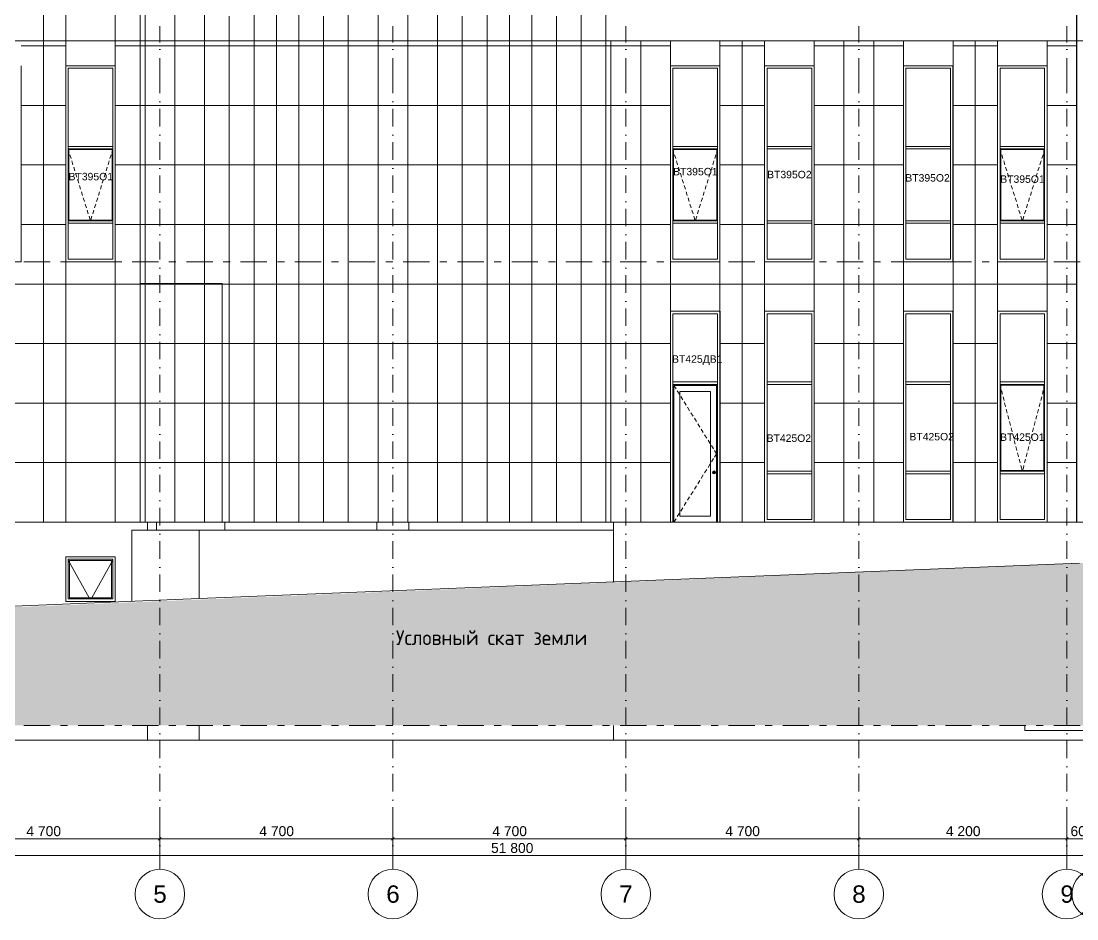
# Model space of a CAD drawing. Header units: millimetres. Extents: x 1499747 to 4341325, y -28481 to 441852.
# Drawn here: x 4196539 to 4217839, y 272654 to 290754 of the extents above; entities that cross this region are included whole.
import ezdxf
from ezdxf.xclip import XClip

# ---------------------------------------------------------------- set-up
doc = ezdxf.new("R2010")
doc.units = ezdxf.units.MM
doc.header["$MEASUREMENT"] = 0
doc.header["$XCLIPFRAME"] = 0
doc.linetypes.add('Штрих-Штриховая', pattern=[1093.611073, 529.166651, -211.666656, 141.111112, -211.666656])
doc.linetypes.add('Штрихпунктирная', pattern=[670.277762, 352.777767, -176.388884, 0, -141.111112])
for name, color, linetype, lineweight in [('2  Фасад_26_0_Ном._пера__20_Ном._пера__1', 1, 'Continuous', 18), ('2  Фасад_26_Аннотация - Текст_Ном._пера__1_Ном._пера__7', 7, 'Continuous', 18), ('2  Фасад_26_Витражные окна_Ном._пера__1_Ном._пера__7', 7, 'Continuous', 18), ('2  Фасад_26_Витражные окна_Ном._пера__20_Ном._пера__1', 1, 'Continuous', 18), ('2  Фасад_26_Витражные окна_Ном._пера__92_Ном._пера__233', 233, 'Continuous', 18), ('2  Фасад_26_Конструктив - Колонны_Ном._пера__8_Ном._пера__12', 12, 'Continuous', 18), ('2  Фасад_26_Конструктив - Лестницы_Ном._пера__91_Ном._пера__171', 171, 'Continuous', 18), ('2  Фасад_26_Конструктив - Перекрытия_Ном._пера__1_Ном._пера__7', 7, 'Continuous', 18), ('2  Фасад_26_Конструктив - Перекрытия_Ном._пера__89_Ном._пера__111', 111, 'Continuous', 18), ('2  Фасад_26_Конструктив - Стены Несущие_Ном._пера__87_Ном._пера__251', 250, 'Continuous', 18), ('2  Фасад_26_Местность - Рельеф_Ном._пера__7', 7, 'Continuous', 18), ('2  Фасад_26_Местность - Рельеф_Ном._пера__93_Ном._пера__53', 53, 'Continuous', 18), ('2  Фасад_26_Окна Archicad_Ном._пера__1_Ном._пера__7', 7, 'Continuous', 18), ('2  Фасад_26_Окна Archicad_Ном._пера__3_Ном._пера__30', 30, 'Continuous', 18), ('2  Фасад_26_Окна Archicad_Ном._пера__87_Ном._пера__251', 250, 'Continuous', 18), ('2  Фасад_26_Отделка керамика_Ном._пера__1_Ном._пера__7', 7, 'Continuous', 18), ('2  Фасад_26_Размер - Общий_Ном._пера__1_Ном._пера__7', 7, 'Continuous', 18), ('2  Фасад_26_Сетка кладки_Ном._пера__102_Ном._пера__9', 9, 'Continuous', 18), ('2  Фасад_26_Сетка кладки_Ном._пера__1_Ном._пера__7', 7, 'Continuous', 18), ('2  Фасад_26_Элемент Модели - Оси_Ном._пера__2_Ном._пера__8', 8, 'Continuous', 18)]:
    doc.layers.add(name, color=color, linetype=linetype, lineweight=lineweight)
doc.layers.add('Чертеж и Рисунок', color=7, linetype='Continuous')
doc.styles.add('СГЕНЕРИР_СТИЛЬ_2', font='arial.ttf')
doc.styles.add('СГЕНЕРИР_СТИЛЬ_6', font='')
doc.styles.get('СГЕНЕРИР_СТИЛЬ_6').set_extended_font_data('GOST Common')

# ---------------------------------------------------------------- blocks, each defined once
blk = doc.blocks.new('Чертеж_6_26', base_point=(1593971, 9692))
at = {"layer": '2  Фасад_26_Местность - Рельеф_Ном._пера__7', "linetype": 'Continuous', "true_color": 0xc7c8ca}
blk.add_hatch(color=9, dxfattribs=at).paths.add_polyline_path([(1592324, 7253), (1588154, 7082), (1588154, 5592), (1649362, 5592), (1649362, 9608)])
at = {"layer": '2  Фасад_26_0_Ном._пера__20_Ном._пера__1', "color": 9, "linetype": 'Штрих-Штриховая', "true_color": 0xc7c8ca}
for p, q in [((1588154, 14942), (1649362, 14942)), ((1588154, 9692), (1649362, 9692)), ((1588154, 5592), (1649362, 5592))]:
    blk.add_line(p, q, dxfattribs=at)
at = {"layer": '2  Фасад_26_Витражные окна_Ном._пера__1_Ном._пера__7', "color": 9, "linetype": 'Continuous', "true_color": 0xc7c8ca}
for p, q in [((1611822, 18842), (1610922, 18842)), ((1610922, 17242), (1610922, 18842)), ((1611822, 17267), (1611822, 18842)), ((1611872, 17242), (1611872, 18892)), ((1623121, 18842), (1623571, 18842)), ((1623121, 18242), (1623121, 18842)), ((1623571, 18842), (1624021, 18842)), ((1624021, 18242), (1624021, 18842)), ((1624071, 18242), (1624071, 18892)), ((1625021, 18842), (1625471, 18842)), ((1625021, 18242), (1625021, 18842)), ((1625471, 18842), (1625921, 18842)), ((1625921, 18242), (1625921, 18842)), ((1625971, 18242), (1625971, 18892)), ((1627821, 18842), (1628271, 18842)), ((1627821, 18242), (1627821, 18842)), ((1628271, 18842), (1628721, 18842)), ((1628721, 18242), (1628721, 18842)), ((1628771, 18242), (1628771, 18892)), ((1629721, 18842), (1630171, 18842)), ((1629721, 18242), (1629721, 18842)), ((1630171, 18842), (1630621, 18842)), ((1630621, 18242), (1630621, 18842)), ((1630671, 18242), (1630671, 18892)), ((1623121, 17342), (1623121, 18242)), ((1624021, 17342), (1624021, 18242)), ((1624071, 17342), (1624071, 18242)), ((1625021, 17342), (1625021, 18242)), ((1625921, 17342), (1625921, 18242)), ((1625971, 17342), (1625971, 18242)), ((1627821, 17342), (1627821, 18242)), ((1628721, 17342), (1628721, 18242)), ((1628771, 17342), (1628771, 18242)), ((1629721, 17342), (1629721, 18242)), ((1630621, 17342), (1630621, 18242)), ((1630671, 17342), (1630671, 18242)), ((1611822, 17267), (1610922, 17267)), ((1611822, 17242), (1611822, 17267)), ((1623121, 17242), (1623121, 17342)), ((1623571, 17267), (1623121, 17267)), ((1624021, 17267), (1623571, 17267)), ((1624021, 17267), (1624021, 17342)), ((1624021, 17242), (1624021, 17267)), ((1624071, 17242), (1624071, 17342)), ((1625021, 17242), (1625021, 17342)), ((1625471, 17267), (1625021, 17267)), ((1625921, 17267), (1625471, 17267)), ((1625921, 17267), (1625921, 17342)), ((1625921, 17242), (1625921, 17267)), ((1625971, 17242), (1625971, 17342)), ((1627821, 17242), (1627821, 17342)), ((1628271, 17267), (1627821, 17267)), ((1628721, 17267), (1628271, 17267)), ((1628721, 17267), (1628721, 17342)), ((1628721, 17242), (1628721, 17267)), ((1628771, 17242), (1628771, 17342)), ((1629721, 17242), (1629721, 17342)), ((1630171, 17267), (1629721, 17267)), ((1630621, 17267), (1630171, 17267)), ((1630621, 17267), (1630621, 17342)), ((1630621, 17242), (1630621, 17267)), ((1630671, 17242), (1630671, 17342)), ((1610922, 15742), (1610922, 17242)), ((1611822, 17217), (1610922, 17217)), ((1611807, 17202), (1610937, 17202)), ((1610937, 17202), (1610937, 15782)), ((1611807, 15782), (1611807, 17202)), ((1611822, 17217), (1611822, 17242)), ((1611822, 15767), (1611822, 17217)), ((1611872, 15742), (1611872, 17242)), ((1623121, 15942), (1623121, 17242)), ((1623571, 17217), (1623121, 17217)), ((1624006, 17202), (1623136, 17202)), ((1623136, 17202), (1623136, 15782)), ((1624021, 17217), (1623571, 17217)), ((1624006, 15782), (1624006, 17202)), ((1624021, 17217), (1624021, 17242)), ((1624021, 15942), (1624021, 17217)), ((1624071, 15942), (1624071, 17242)), ((1625021, 15942), (1625021, 17242)), ((1625471, 17217), (1625021, 17217)), ((1625921, 17217), (1625471, 17217)), ((1625921, 17217), (1625921, 17242)), ((1625921, 15942), (1625921, 17217)), ((1625971, 15942), (1625971, 17242)), ((1627821, 15942), (1627821, 17242)), ((1628271, 17217), (1627821, 17217)), ((1628721, 17217), (1628271, 17217)), ((1628721, 17217), (1628721, 17242)), ((1628721, 15942), (1628721, 17217)), ((1628771, 15942), (1628771, 17242)), ((1629721, 15942), (1629721, 17242)), ((1630171, 17217), (1629721, 17217)), ((1630606, 17202), (1629736, 17202)), ((1629736, 17202), (1629736, 15782)), ((1630621, 17217), (1630171, 17217)), ((1630606, 15782), (1630606, 17202)), ((1630621, 17217), (1630621, 17242)), ((1630621, 15942), (1630621, 17217)), ((1630671, 15942), (1630671, 17242)), ((1611822, 15767), (1610922, 15767)), ((1610937, 15782), (1611807, 15782)), ((1611822, 15742), (1611822, 15767)), ((1623121, 15742), (1623121, 15942)), ((1623571, 15767), (1623121, 15767)), ((1623136, 15782), (1624006, 15782)), ((1624021, 15767), (1623571, 15767)), ((1624021, 15767), (1624021, 15942)), ((1624021, 15742), (1624021, 15767)), ((1624071, 15742), (1624071, 15942)), ((1625021, 15742), (1625021, 15942)), ((1625471, 15767), (1625021, 15767)), ((1625921, 15767), (1625471, 15767)), ((1625921, 15767), (1625921, 15942)), ((1625921, 15742), (1625921, 15767)), ((1625971, 15742), (1625971, 15942)), ((1627821, 15742), (1627821, 15942)), ((1628271, 15767), (1627821, 15767)), ((1628721, 15767), (1628271, 15767)), ((1628721, 15767), (1628721, 15942)), ((1628721, 15742), (1628721, 15767)), ((1628771, 15742), (1628771, 15942)), ((1629721, 15742), (1629721, 15942)), ((1630171, 15767), (1629721, 15767)), ((1629736, 15782), (1630606, 15782)), ((1630621, 15767), (1630171, 15767)), ((1630621, 15767), (1630621, 15942)), ((1630621, 15742), (1630621, 15767)), ((1630671, 15742), (1630671, 15942)), ((1610922, 14992), (1610922, 15742)), ((1611822, 15717), (1610922, 15717)), ((1611822, 15717), (1611822, 15742)), ((1611822, 14992), (1611822, 15717)), ((1611872, 14942), (1611872, 15742)), ((1623121, 14992), (1623121, 15742)), ((1623571, 15717), (1623121, 15717)), ((1624021, 15717), (1623571, 15717)), ((1624021, 15717), (1624021, 15742)), ((1624021, 14992), (1624021, 15717)), ((1624071, 14942), (1624071, 15742)), ((1625021, 14992), (1625021, 15742)), ((1625471, 15717), (1625021, 15717)), ((1625921, 15717), (1625471, 15717)), ((1625921, 15717), (1625921, 15742)), ((1625921, 14992), (1625921, 15717)), ((1625971, 14942), (1625971, 15742)), ((1627821, 14992), (1627821, 15742)), ((1628271, 15717), (1627821, 15717)), ((1628721, 15717), (1628271, 15717)), ((1628721, 15717), (1628721, 15742)), ((1628721, 14992), (1628721, 15717)), ((1628771, 14942), (1628771, 15742)), ((1629721, 14992), (1629721, 15742)), ((1630171, 15717), (1629721, 15717)), ((1630621, 15717), (1630171, 15717)), ((1630621, 15717), (1630621, 15742)), ((1630621, 14992), (1630621, 15717)), ((1630671, 14942), (1630671, 15742)), ((1611822, 14992), (1610922, 14992)), ((1623571, 14992), (1623121, 14992)), ((1624021, 14992), (1623571, 14992)), ((1625471, 14992), (1625021, 14992)), ((1625921, 14992), (1625471, 14992)), ((1628271, 14992), (1627821, 14992)), ((1628721, 14992), (1628271, 14992)), ((1630171, 14992), (1629721, 14992)), ((1630621, 14992), (1630171, 14992)), ((1623121, 13892), (1623571, 13892)), ((1623121, 12992), (1623121, 13892)), ((1623571, 13892), (1624021, 13892)), ((1624021, 12992), (1624021, 13892)), ((1624071, 12992), (1624071, 13942)), ((1625021, 13892), (1625471, 13892)), ((1625021, 12992), (1625021, 13892)), ((1625471, 13892), (1625921, 13892)), ((1625921, 12992), (1625921, 13892)), ((1625971, 12992), (1625971, 13942)), ((1627821, 13892), (1628271, 13892)), ((1627821, 12992), (1627821, 13892)), ((1628271, 13892), (1628721, 13892)), ((1628721, 12992), (1628721, 13892)), ((1628771, 12992), (1628771, 13942)), ((1629721, 13892), (1630171, 13892)), ((1629721, 12992), (1629721, 13892)), ((1630171, 13892), (1630621, 13892)), ((1630621, 12992), (1630621, 13892)), ((1630671, 12992), (1630671, 13942)), ((1623121, 12517), (1623121, 12992)), ((1624021, 12517), (1624021, 12992)), ((1624071, 12492), (1624071, 12992)), ((1625021, 12517), (1625021, 12992)), ((1625921, 12517), (1625921, 12992)), ((1625971, 12492), (1625971, 12992)), ((1627821, 12517), (1627821, 12992)), ((1628721, 12517), (1628721, 12992)), ((1628771, 12492), (1628771, 12992)), ((1629721, 12517), (1629721, 12992)), ((1630621, 12517), (1630621, 12992)), ((1630671, 12492), (1630671, 12992)), ((1623121, 12492), (1623121, 12517)), ((1623571, 12517), (1623121, 12517)), ((1623121, 12467), (1623121, 12492)), ((1623571, 12467), (1623121, 12467)), ((1623121, 12092), (1623121, 12467)), ((1623141, 12447), (1624001, 12447)), ((1623141, 9692), (1623141, 12447)), ((1624021, 12517), (1623571, 12517)), ((1624021, 12467), (1623571, 12467)), ((1624001, 12447), (1624001, 9692)), ((1624021, 12492), (1624021, 12517)), ((1624021, 12467), (1624021, 12492)), ((1624021, 12092), (1624021, 12467)), ((1624071, 12092), (1624071, 12492)), ((1625021, 12492), (1625021, 12517)), ((1625471, 12517), (1625021, 12517)), ((1625021, 12467), (1625021, 12492)), ((1625471, 12467), (1625021, 12467)), ((1625021, 12092), (1625021, 12467)), ((1625921, 12517), (1625471, 12517)), ((1625921, 12467), (1625471, 12467)), ((1625921, 12492), (1625921, 12517)), ((1625921, 12467), (1625921, 12492)), ((1625921, 12092), (1625921, 12467)), ((1625971, 12092), (1625971, 12492)), ((1627821, 12492), (1627821, 12517)), ((1628271, 12517), (1627821, 12517)), ((1627821, 12467), (1627821, 12492)), ((1628271, 12467), (1627821, 12467)), ((1627821, 12092), (1627821, 12467)), ((1628721, 12517), (1628271, 12517)), ((1628721, 12467), (1628271, 12467)), ((1628721, 12492), (1628721, 12517)), ((1628721, 12467), (1628721, 12492)), ((1628721, 12092), (1628721, 12467)), ((1628771, 12092), (1628771, 12492)), ((1629721, 12492), (1629721, 12517)), ((1630171, 12517), (1629721, 12517)), ((1629721, 12467), (1629721, 12492)), ((1630171, 12467), (1629721, 12467)), ((1629721, 12092), (1629721, 12467)), ((1630606, 12452), (1629736, 12452)), ((1629736, 12452), (1629736, 10732)), ((1630621, 12517), (1630171, 12517)), ((1630621, 12467), (1630171, 12467)), ((1630606, 10732), (1630606, 12452)), ((1630621, 12492), (1630621, 12517)), ((1630621, 12467), (1630621, 12492)), ((1630621, 12092), (1630621, 12467)), ((1630671, 12092), (1630671, 12492)), ((1623881, 12327), (1623261, 12327)), ((1623261, 12327), (1623261, 9812)), ((1623881, 9812), (1623881, 12327)), ((1623121, 10692), (1623121, 12092)), ((1624021, 10692), (1624021, 12092)), ((1624071, 10692), (1624071, 12092)), ((1625021, 10717), (1625021, 12092)), ((1625921, 10717), (1625921, 12092)), ((1625971, 10692), (1625971, 12092)), ((1627821, 10717), (1627821, 12092)), ((1628721, 10717), (1628721, 12092)), ((1628771, 10692), (1628771, 12092)), ((1629721, 10717), (1629721, 12092)), ((1630621, 10717), (1630621, 12092)), ((1630671, 10692), (1630671, 12092)), ((1623121, 9692), (1623121, 10692)), ((1623921, 10692), (1623930, 10713)), ((1623930, 10671), (1623921, 10692)), ((1623930, 10713), (1623951, 10722)), ((1623951, 10662), (1623930, 10671)), ((1623940, 10692), (1623943, 10700)), ((1623943, 10684), (1623940, 10692)), ((1623941, 10692), (1623944, 10699)), ((1623944, 10685), (1623941, 10692)), ((1623943, 10700), (1623951, 10703)), ((1623951, 10681), (1623943, 10684)), ((1623944, 10699), (1623950, 10702)), ((1623950, 10682), (1623944, 10685)), ((1623950, 10702), (1623951, 10702)), ((1623950, 10699), (1623950, 10702)), ((1623950, 10702), (1623950, 10702)), ((1623950, 10702), (1623952, 10702)), ((1623950, 10692), (1623950, 10699)), ((1623950, 10685), (1623950, 10692)), ((1623950, 10682), (1623950, 10685)), ((1623951, 10681), (1623950, 10682)), ((1623950, 10682), (1623950, 10682)), ((1623950, 10682), (1623952, 10682)), ((1623951, 10722), (1623972, 10713)), ((1623951, 10703), (1623959, 10700)), ((1623951, 10702), (1623952, 10702)), ((1623959, 10684), (1623951, 10681)), ((1623952, 10682), (1623951, 10681)), ((1623972, 10671), (1623951, 10662)), ((1623952, 10702), (1623953, 10702)), ((1623952, 10682), (1623953, 10682)), ((1623953, 10702), (1623959, 10699)), ((1623953, 10699), (1623953, 10702)), ((1623953, 10692), (1623953, 10699)), ((1623953, 10685), (1623953, 10692)), ((1623959, 10685), (1623953, 10682)), ((1623953, 10682), (1623953, 10685)), ((1623959, 10700), (1623963, 10692)), ((1623959, 10699), (1623962, 10692)), ((1623962, 10692), (1623959, 10685)), ((1623963, 10692), (1623959, 10684)), ((1623972, 10713), (1623981, 10692)), ((1623981, 10692), (1623972, 10671)), ((1624021, 9692), (1624021, 10692)), ((1624071, 9692), (1624071, 10692)), ((1625021, 10692), (1625021, 10717)), ((1625471, 10717), (1625021, 10717)), ((1625021, 10667), (1625021, 10692)), ((1625021, 9742), (1625021, 10667)), ((1625471, 10667), (1625021, 10667)), ((1625921, 10717), (1625471, 10717)), ((1625921, 10667), (1625471, 10667)), ((1625921, 10692), (1625921, 10717)), ((1625921, 10667), (1625921, 10692)), ((1625921, 9742), (1625921, 10667)), ((1625971, 9692), (1625971, 10692)), ((1627821, 10692), (1627821, 10717)), ((1628271, 10717), (1627821, 10717)), ((1627821, 10667), (1627821, 10692)), ((1627821, 9742), (1627821, 10667)), ((1628271, 10667), (1627821, 10667)), ((1628721, 10717), (1628271, 10717)), ((1628721, 10667), (1628271, 10667)), ((1628721, 10692), (1628721, 10717)), ((1628721, 10667), (1628721, 10692)), ((1628721, 9742), (1628721, 10667)), ((1628771, 9692), (1628771, 10692)), ((1629721, 10692), (1629721, 10717)), ((1630171, 10717), (1629721, 10717)), ((1629721, 10667), (1629721, 10692)), ((1629721, 9742), (1629721, 10667)), ((1630171, 10667), (1629721, 10667)), ((1629736, 10732), (1630606, 10732)), ((1630621, 10717), (1630171, 10717)), ((1630621, 10667), (1630171, 10667)), ((1630621, 10692), (1630621, 10717)), ((1630621, 10667), (1630621, 10692)), ((1630621, 9742), (1630621, 10667)), ((1630671, 9692), (1630671, 10692)), ((1623261, 9812), (1623881, 9812)), ((1623121, 9692), (1623072, 9692)), ((1623141, 9692), (1623121, 9692)), ((1624001, 9692), (1623141, 9692)), ((1624021, 9692), (1624001, 9692)), ((1624021, 9692), (1624071, 9692)), ((1625471, 9692), (1624972, 9692)), ((1625471, 9742), (1625021, 9742)), ((1625921, 9742), (1625471, 9742)), ((1625971, 9692), (1625471, 9692)), ((1628271, 9692), (1627772, 9692)), ((1628271, 9742), (1627821, 9742)), ((1628721, 9742), (1628271, 9742)), ((1628771, 9692), (1628271, 9692)), ((1630171, 9692), (1629672, 9692)), ((1630171, 9742), (1629721, 9742)), ((1630621, 9742), (1630171, 9742)), ((1630671, 9692), (1630171, 9692))]:
    blk.add_line(p, q, dxfattribs=at)
at = {"layer": '2  Фасад_26_Витражные окна_Ном._пера__92_Ном._пера__233', "color": 9, "linetype": 'Continuous', "true_color": 0xc7c8ca}
for p, q in [((1610922, 17206), (1610937, 17158)), ((1610937, 17158), (1610940, 17146)), ((1610955, 17098), (1610979, 17021)), ((1611788, 17098), (1611764, 17021)), ((1611807, 17158), (1611803, 17146)), ((1611822, 17206), (1611807, 17158)), ((1623121, 17206), (1623136, 17158)), ((1623136, 17158), (1623140, 17146)), ((1623155, 17098), (1623179, 17021)), ((1623987, 17098), (1623964, 17021)), ((1624006, 17158), (1624002, 17146)), ((1624021, 17206), (1624006, 17158)), ((1629721, 17206), (1629736, 17158)), ((1629736, 17158), (1629740, 17146)), ((1629755, 17098), (1629779, 17021)), ((1630588, 17098), (1630564, 17021)), ((1630606, 17158), (1630602, 17146)), ((1630621, 17206), (1630606, 17158)), ((1610994, 16974), (1611018, 16897)), ((1611033, 16850), (1611056, 16773)), ((1611711, 16850), (1611687, 16773)), ((1611749, 16974), (1611725, 16897)), ((1623193, 16974), (1623217, 16897)), ((1623232, 16850), (1623256, 16773)), ((1623910, 16850), (1623886, 16773)), ((1623949, 16974), (1623925, 16897)), ((1629794, 16974), (1629817, 16897)), ((1629832, 16850), (1629856, 16773)), ((1630510, 16850), (1630486, 16773)), ((1630549, 16974), (1630525, 16897)), ((1611071, 16725), (1611095, 16649)), ((1611672, 16725), (1611648, 16649)), ((1623271, 16725), (1623295, 16649)), ((1623871, 16725), (1623848, 16649)), ((1629871, 16725), (1629895, 16649)), ((1630472, 16725), (1630448, 16649)), ((1611110, 16601), (1611134, 16525)), ((1611149, 16477), (1611173, 16401)), ((1611595, 16477), (1611571, 16401)), ((1611633, 16601), (1611609, 16525)), ((1623310, 16601), (1623333, 16525)), ((1623348, 16477), (1623372, 16401)), ((1623794, 16477), (1623770, 16401)), ((1623833, 16601), (1623809, 16525)), ((1629910, 16601), (1629933, 16525)), ((1629948, 16477), (1629972, 16401)), ((1630394, 16477), (1630370, 16401)), ((1630433, 16601), (1630409, 16525)), ((1611187, 16353), (1611211, 16277)), ((1611226, 16229), (1611250, 16153)), ((1611517, 16229), (1611493, 16153)), ((1611556, 16353), (1611532, 16277)), ((1623387, 16353), (1623411, 16277)), ((1623426, 16229), (1623449, 16153)), ((1623717, 16229), (1623693, 16153)), ((1623755, 16353), (1623732, 16277)), ((1629987, 16353), (1630011, 16277)), ((1630026, 16229), (1630050, 16153)), ((1630317, 16229), (1630293, 16153)), ((1630356, 16353), (1630332, 16277)), ((1611265, 16105), (1611289, 16029)), ((1611303, 15981), (1611327, 15904)), ((1611440, 15981), (1611416, 15904)), ((1611479, 16105), (1611455, 16029)), ((1623464, 16105), (1623488, 16029)), ((1623503, 15981), (1623527, 15904)), ((1623639, 15981), (1623616, 15904)), ((1623678, 16105), (1623654, 16029)), ((1630064, 16105), (1630088, 16029)), ((1630103, 15981), (1630127, 15904)), ((1630239, 15981), (1630216, 15904)), ((1630278, 16105), (1630254, 16029)), ((1611342, 15857), (1611348, 15838)), ((1611348, 15838), (1611365, 15782)), ((1611365, 15782), (1611370, 15767)), ((1611378, 15782), (1611373, 15767)), ((1611395, 15838), (1611378, 15782)), ((1611401, 15857), (1611395, 15838)), ((1623542, 15857), (1623547, 15838)), ((1623547, 15838), (1623565, 15782)), ((1623565, 15782), (1623570, 15767)), ((1623577, 15782), (1623573, 15767)), ((1623595, 15838), (1623577, 15782)), ((1623601, 15857), (1623595, 15838)), ((1630142, 15857), (1630147, 15838)), ((1630147, 15838), (1630165, 15782)), ((1630165, 15782), (1630170, 15767)), ((1630178, 15782), (1630173, 15767)), ((1630195, 15838), (1630178, 15782)), ((1630201, 15857), (1630195, 15838)), ((1623141, 12447), (1623184, 12379)), ((1629721, 12453), (1629736, 12395)), ((1630621, 12453), (1630606, 12395)), ((1623210, 12337), (1623252, 12269)), ((1623279, 12226), (1623321, 12159)), ((1629749, 12346), (1629769, 12269)), ((1629781, 12220), (1629801, 12143)), ((1630561, 12220), (1630541, 12143)), ((1630594, 12346), (1630574, 12269)), ((1623348, 12116), (1623390, 12048)), ((1623417, 12006), (1623459, 11938)), ((1629814, 12094), (1629834, 12017)), ((1629846, 11969), (1629866, 11891)), ((1630496, 11969), (1630476, 11891)), ((1630529, 12094), (1630509, 12017)), ((1623485, 11896), (1623528, 11828)), ((1623554, 11785), (1623597, 11717)), ((1629879, 11843), (1629899, 11765)), ((1629911, 11717), (1629932, 11639)), ((1630431, 11717), (1630411, 11639)), ((1630464, 11843), (1630444, 11765)), ((1623623, 11675), (1623666, 11607)), ((1623692, 11565), (1623734, 11497)), ((1629944, 11591), (1629964, 11513)), ((1630398, 11591), (1630378, 11513)), ((1623761, 11454), (1623803, 11387)), ((1623830, 11344), (1623872, 11276)), ((1629977, 11465), (1629997, 11388)), ((1630009, 11339), (1630029, 11262)), ((1630333, 11339), (1630313, 11262)), ((1630366, 11465), (1630346, 11388)), ((1623899, 11234), (1623941, 11166)), ((1623959, 11137), (1624001, 11069)), ((1630042, 11213), (1630062, 11136)), ((1630074, 11087), (1630094, 11010)), ((1630268, 11087), (1630248, 11010)), ((1630301, 11213), (1630281, 11136)), ((1623899, 10905), (1623941, 10973)), ((1623959, 11002), (1624001, 11069)), ((1630107, 10962), (1630127, 10884)), ((1630236, 10962), (1630216, 10884)), ((1623761, 10684), (1623803, 10752)), ((1623830, 10795), (1623872, 10863)), ((1630139, 10836), (1630151, 10789)), ((1630151, 10789), (1630166, 10732)), ((1630166, 10732), (1630170, 10717)), ((1630176, 10732), (1630173, 10717)), ((1630191, 10789), (1630176, 10732)), ((1630203, 10836), (1630191, 10789)), ((1623623, 10464), (1623666, 10532)), ((1623692, 10574), (1623734, 10642)), ((1623485, 10243), (1623528, 10311)), ((1623554, 10354), (1623597, 10421)), ((1623348, 10023), (1623390, 10091)), ((1623417, 10133), (1623459, 10201)), ((1623210, 9802), (1623252, 9870)), ((1623279, 9912), (1623321, 9980)), ((1623141, 9692), (1623184, 9760))]:
    blk.add_line(p, q, dxfattribs=at)
at = {"layer": '2  Фасад_26_Конструктив - Колонны_Ном._пера__8_Ном._пера__12', "color": 9, "linetype": 'Continuous', "true_color": 0xc7c8ca}
for p, q in [((1612521, 9532), (1612521, 9692)), ((1617146, 9532), (1617146, 9692)), ((1617796, 9532), (1617796, 9692)), ((1621921, 8486), (1621921, 9692))]:
    blk.add_line(p, q, dxfattribs=at)
at = {"layer": '2  Фасад_26_Конструктив - Лестницы_Ном._пера__91_Ном._пера__171', "color": 9, "linetype": 'Continuous', "true_color": 0xc7c8ca}
for p, q in [((1630221, 5592), (1630221, 5567)), ((1630221, 5567), (1630221, 5504)), ((1630221, 5504), (1630221, 5492)), ((1630221, 5492), (1631421, 5492))]:
    blk.add_line(p, q, dxfattribs=at)
at = {"layer": '2  Фасад_26_Конструктив - Перекрытия_Ном._пера__1_Ном._пера__7', "linetype": 'Continuous'}
for p, q in [((1612521, 9532), (1612521, 9692)), ((1612701, 9692), (1612701, 9532)), ((1614081, 9532), (1614081, 9692)), ((1624071, 9692), (1624072, 9692)), ((1625971, 9692), (1625972, 9692)), ((1628771, 9692), (1628772, 9692)), ((1630671, 9692), (1630672, 9692))]:
    blk.add_line(p, q, dxfattribs=at)
at = {"layer": '2  Фасад_26_Конструктив - Перекрытия_Ном._пера__89_Ном._пера__111', "linetype": 'Continuous'}
for p, q in [((1612521, 5292), (1612521, 5592)), ((1613565, 5292), (1613565, 5592)), ((1621921, 5292), (1621921, 5592)), ((1593721, 5292), (1612521, 5292)), ((1612521, 5292), (1613565, 5292)), ((1613565, 5292), (1621921, 5292)), ((1621921, 5292), (1631421, 5292))]:
    blk.add_line(p, q, dxfattribs=at)
at = {"layer": '2  Фасад_26_Конструктив - Стены Несущие_Ном._пера__87_Ном._пера__251', "color": 9, "linetype": 'Continuous', "true_color": 0xc7c8ca}
for p, q in [((1612207, 9532), (1612207, 8094)), ((1612207, 9532), (1613353, 9532)), ((1613353, 9532), (1613565, 9532)), ((1613565, 9532), (1621921, 9532)), ((1613565, 9532), (1613565, 8151))]:
    blk.add_line(p, q, dxfattribs=at)
at = {"layer": '2  Фасад_26_Местность - Рельеф_Ном._пера__93_Ном._пера__53', "color": 9, "linetype": 'Continuous', "true_color": 0xc7c8ca}
for p in [(1631321, 8863), (1588154, 7085)]:
    blk.add_line(p, (1613565, 8151), dxfattribs=at)
at = {"layer": '2  Фасад_26_Окна Archicad_Ном._пера__1_Ном._пера__7', "color": 9, "linetype": 'Continuous', "true_color": 0xc7c8ca}
for p, q in [((1610921, 8942), (1610921, 8142)), ((1611821, 8942), (1610921, 8942)), ((1610946, 8917), (1610946, 8167)), ((1611796, 8917), (1610946, 8917)), ((1611796, 8167), (1611796, 8917)), ((1611821, 8142), (1611821, 8942)), ((1610921, 8142), (1611821, 8142)), ((1610946, 8167), (1611796, 8167))]:
    blk.add_line(p, q, dxfattribs=at)
at = {"layer": '2  Фасад_26_Окна Archicad_Ном._пера__3_Ном._пера__30', "color": 9, "linetype": 'Continuous', "true_color": 0xc7c8ca}
for p, q in [((1610921, 8922), (1610946, 8877)), ((1610946, 8877), (1611343, 8167)), ((1611796, 8877), (1611399, 8167)), ((1611821, 8922), (1611796, 8877)), ((1611343, 8167), (1611357, 8142)), ((1611399, 8167), (1611385, 8142))]:
    blk.add_line(p, q, dxfattribs=at)
at = {"layer": '2  Фасад_26_Окна Archicad_Ном._пера__87_Ном._пера__251', "color": 9, "linetype": 'Continuous', "true_color": 0xc7c8ca}
for p, q in [((1610871, 8992), (1611871, 8992)), ((1610871, 8092), (1610871, 8992)), ((1611871, 8992), (1611871, 8092)), ((1611871, 8092), (1610871, 8092))]:
    blk.add_line(p, q, dxfattribs=at)
at = {"layer": '2  Фасад_26_Отделка керамика_Ном._пера__1_Ном._пера__7', "color": 9, "linetype": 'Continuous', "true_color": 0xc7c8ca}
for p, q in [((1631266, 19392), (1631266, 53192)), ((1631271, 53192), (1631271, 19392)), ((1621771, 19392), (1621771, 49642)), ((1612371, 45792), (1612371, 19392)), ((1598872, 19392), (1612371, 19392)), ((1612371, 19392), (1612371, 14502)), ((1612371, 19392), (1621771, 19392)), ((1621771, 19392), (1631266, 19392)), ((1621771, 9692), (1621771, 19392)), ((1631271, 19392), (1631266, 19392)), ((1631271, 19392), (1631271, 9692)), ((1631271, 19392), (1646171, 19392)), ((1609972, 18892), (1609972, 14942)), ((1610872, 14942), (1610872, 18892)), ((1610872, 18892), (1611872, 18892)), ((1611872, 18892), (1611872, 14942)), ((1623071, 18892), (1624071, 18892)), ((1623071, 14942), (1623071, 18892)), ((1624071, 18892), (1624071, 14942)), ((1624972, 14942), (1624972, 18892)), ((1624972, 18892), (1625972, 18892)), ((1625972, 18892), (1625972, 14942)), ((1627772, 14942), (1627772, 18892)), ((1627772, 18892), (1628772, 18892)), ((1628772, 18892), (1628772, 14942)), ((1629672, 14942), (1629672, 18892)), ((1629672, 18892), (1630672, 18892)), ((1630672, 18892), (1630672, 14942)), ((1609972, 14942), (1608972, 14942)), ((1611872, 14942), (1610872, 14942)), ((1624071, 14942), (1623071, 14942)), ((1625972, 14942), (1624972, 14942)), ((1628772, 14942), (1627772, 14942)), ((1630672, 14942), (1629672, 14942)), ((1612371, 14502), (1614027, 14502)), ((1612371, 9692), (1612371, 14502)), ((1614027, 14502), (1614027, 9692)), ((1623072, 9692), (1623072, 13942)), ((1623072, 13942), (1624072, 13942)), ((1624072, 13942), (1624072, 9692)), ((1624972, 9692), (1624972, 13942)), ((1624972, 13942), (1625972, 13942)), ((1625972, 13942), (1625972, 9692)), ((1627772, 9692), (1627772, 13942)), ((1627772, 13942), (1628772, 13942)), ((1628772, 13942), (1628772, 9692)), ((1629672, 9692), (1629672, 13942)), ((1629672, 13942), (1630672, 13942)), ((1630672, 13942), (1630672, 9692)), ((1607172, 9692), (1612371, 9692)), ((1614027, 9692), (1612371, 9692)), ((1614027, 9692), (1621771, 9692)), ((1621771, 9692), (1623072, 9692)), ((1624072, 9692), (1624972, 9692)), ((1625972, 9692), (1627772, 9692)), ((1628772, 9692), (1629672, 9692)), ((1630672, 9692), (1631271, 9692)), ((1631271, 9692), (1646171, 9692))]:
    blk.add_line(p, q, dxfattribs=at)
at = {"layer": '2  Фасад_26_Размер - Общий_Ном._пера__1_Ном._пера__7', "color": 9, "linetype": 'Continuous', "true_color": 0xc7c8ca}
for p, q in [((1608071, 3306), (1612771, 3306)), ((1612796, 3331), (1612746, 3281)), ((1612796, 3331), (1612746, 3281)), ((1612771, 2992), (1612771, 3353)), ((1612771, 2992), (1612771, 3353)), ((1612771, 3306), (1617471, 3306)), ((1617496, 3331), (1617446, 3281)), ((1617496, 3331), (1617446, 3281)), ((1617471, 2992), (1617471, 3353)), ((1617471, 2992), (1617471, 3353)), ((1617471, 3306), (1622171, 3306)), ((1622196, 3331), (1622146, 3281)), ((1622196, 3331), (1622146, 3281)), ((1622171, 2992), (1622171, 3353)), ((1622171, 2992), (1622171, 3353)), ((1622171, 3306), (1626871, 3306)), ((1626896, 3331), (1626846, 3281)), ((1626896, 3331), (1626846, 3281)), ((1626871, 2992), (1626871, 3353)), ((1626871, 2992), (1626871, 3353)), ((1626871, 3306), (1631071, 3306)), ((1631096, 3331), (1631046, 3281)), ((1631096, 3331), (1631046, 3281)), ((1631071, 2992), (1631071, 3353)), ((1631071, 2992), (1631071, 3353)), ((1631071, 3306), (1631671, 3306)), ((1593971, 2967), (1645771, 2967))]:
    blk.add_line(p, q, dxfattribs=at)
at = {"layer": '2  Фасад_26_Сетка кладки_Ном._пера__102_Ном._пера__9', "color": 9, "linetype": 'Continuous', "true_color": 0xc7c8ca, "flags": 128}
for points in [[(1610422, 53192), (1610422, 9692)], [(1610872, 53192), (1610872, 9692)], [(1611872, 53192), (1611872, 9692)], [(1612472, 53192), (1612472, 9692)], [(1613072, 53192), (1613072, 9692)], [(1613672, 53192), (1613672, 9692)], [(1614672, 53192), (1614672, 9692)], [(1615122, 53192), (1615122, 9692)], [(1615572, 53192), (1615572, 9692)], [(1616572, 53192), (1616572, 9692)], [(1617172, 53192), (1617172, 9692)], [(1617772, 53192), (1617772, 9692)], [(1618372, 53192), (1618372, 9692)], [(1618372, 53192), (1618372, 9692)], [(1619372, 53192), (1619372, 9692)], [(1619822, 53192), (1619822, 9692)], [(1620272, 53192), (1620272, 9692)], [(1621272, 53192), (1621272, 9692)], [(1614172, 19892), (1614172, 9692)], [(1616072, 19892), (1616072, 9692)], [(1618872, 19892), (1618872, 9692)], [(1620772, 19892), (1620772, 9692)], [(1621871, 19392), (1621871, 9692)], [(1622471, 19392), (1622471, 9692)], [(1623071, 19392), (1623071, 9692)], [(1624071, 19392), (1624071, 9692)], [(1624520, 19392), (1624520, 9692)], [(1624972, 19392), (1624972, 9692)], [(1625972, 19392), (1625972, 9692)], [(1626572, 19392), (1626572, 9692)], [(1627172, 19392), (1627172, 9692)], [(1627772, 19392), (1627772, 9692)], [(1628772, 19392), (1628772, 9692)], [(1629222, 19392), (1629222, 9692)], [(1629672, 19392), (1629672, 9692)], [(1630672, 19392), (1630672, 9692)], [(1609972, 19292), (1610872, 19292)], [(1611872, 19292), (1623072, 19292)], [(1624072, 19292), (1624972, 19292)], [(1625972, 19292), (1627772, 19292)], [(1628772, 19292), (1629672, 19292)], [(1630672, 19292), (1631271, 19292)], [(1609972, 18092), (1610872, 18092)], [(1611872, 18092), (1623072, 18092)], [(1624072, 18092), (1624972, 18092)], [(1625972, 18092), (1627772, 18092)], [(1628772, 18092), (1629672, 18092)], [(1630672, 18092), (1631271, 18092)], [(1609972, 16892), (1610872, 16892)], [(1611872, 16892), (1623072, 16892)], [(1624072, 16892), (1624972, 16892)], [(1625972, 16892), (1627772, 16892)], [(1628772, 16892), (1629672, 16892)], [(1630672, 16892), (1631271, 16892)], [(1609972, 15692), (1610872, 15692)], [(1611872, 15692), (1623072, 15692)], [(1624072, 15692), (1624972, 15692)], [(1625972, 15692), (1627772, 15692)], [(1628772, 15692), (1629672, 15692)], [(1630672, 15692), (1631271, 15692)], [(1593571, 14492), (1631271, 14492)], [(1607172, 14492), (1623072, 14492)], [(1624072, 14492), (1624972, 14492)], [(1625972, 14492), (1627772, 14492)], [(1628772, 14492), (1629672, 14492)], [(1630672, 14492), (1631271, 14492)], [(1607172, 13292), (1623072, 13292)], [(1624072, 13292), (1624972, 13292)], [(1625972, 13292), (1627772, 13292)], [(1628772, 13292), (1629672, 13292)], [(1630672, 13292), (1631271, 13292)], [(1607172, 12092), (1623072, 12092)], [(1624072, 12092), (1624972, 12092)], [(1625972, 12092), (1627772, 12092)], [(1628772, 12092), (1629672, 12092)], [(1630672, 12092), (1631271, 12092)], [(1607172, 10892), (1623072, 10892)], [(1624072, 10892), (1624972, 10892)], [(1625972, 10892), (1627772, 10892)], [(1628772, 10892), (1629672, 10892)], [(1630672, 10892), (1631271, 10892)], [(1607172, 9692), (1623072, 9692)], [(1624072, 9692), (1624972, 9692)], [(1625972, 9692), (1627772, 9692)], [(1628772, 9692), (1629672, 9692)], [(1630672, 9692), (1631271, 9692)]]:
    blk.add_lwpolyline(points, dxfattribs=at)
at = {"layer": '2  Фасад_26_Сетка кладки_Ном._пера__1_Ном._пера__7', "color": 9, "linetype": 'Continuous', "true_color": 0xc7c8ca}
blk.add_line((1631265, 53192), (1631265, 9692), dxfattribs=at)
at = {"layer": '2  Фасад_26_Элемент Модели - Оси_Ном._пера__2_Ном._пера__8', "linetype": 'Штрихпунктирная'}
for p, q in [((1612771, 18692), (1612771, 19692)), ((1617471, 18692), (1617471, 19692)), ((1622171, 18692), (1622171, 19692)), ((1626871, 18692), (1626871, 19692)), ((1631071, 18692), (1631071, 19692)), ((1612771, 18692), (1612771, 3692)), ((1617471, 18692), (1617471, 3692)), ((1622171, 18692), (1622171, 3692)), ((1626871, 18692), (1626871, 3692)), ((1631071, 18692), (1631071, 3692)), ((1612771, 3692), (1612771, 2692)), ((1617471, 3692), (1617471, 2692)), ((1622171, 3692), (1622171, 2692)), ((1626871, 3692), (1626871, 2692)), ((1631071, 3692), (1631071, 2692))]:
    blk.add_line(p, q, dxfattribs=at)
at = {"layer": '2  Фасад_26_Элемент Модели - Оси_Ном._пера__2_Ном._пера__8', "linetype": 'Continuous'}
for p, q in [((1612771, 3692), (1612771, 3692)), ((1612771, 3692), (1612771, 3692)), ((1617471, 3692), (1617471, 3692)), ((1617471, 3692), (1617471, 3692)), ((1622171, 3692), (1622171, 3692)), ((1622171, 3692), (1622171, 3692)), ((1626871, 3692), (1626871, 3692)), ((1626871, 3692), (1626871, 3692)), ((1631071, 3692), (1631071, 3692)), ((1631071, 3692), (1631071, 3692))]:
    blk.add_line(p, q, dxfattribs=at)
for centre in [(1612771, 2192), (1617471, 2192), (1622171, 2192), (1626871, 2192), (1631071, 2192), (1631671, 2192)]:
    blk.add_circle(centre, 500, dxfattribs=at)
at = {"layer": '2  Фасад_26_Аннотация - Текст_Ном._пера__1_Ном._пера__7', "color": 9, "linetype": 'Continuous', "true_color": 0xc7c8ca, "insert": (1619463, 7512), "char_height": 300, "attachment_point": 2, "style": 'СГЕНЕРИР_СТИЛЬ_6'}
blk.add_mtext('\\A1;{\\pqc;\\fGOST Common|b0|i0|c204|p0;\\W1.000000;Условный скат земли}', dxfattribs=at)
at = {"layer": '2  Фасад_26_Витражные окна_Ном._пера__20_Ном._пера__1', "color": 9, "linetype": 'Continuous', "true_color": 0xc7c8ca, "char_height": 150, "attachment_point": 4, "style": 'СГЕНЕРИР_СТИЛЬ_2'}
for s, insert in [('\\A1;{\\pql;\\fArial|b0|i0|c204|p0;\\W1.000000;ВТ395О1}', (1623126, 16757)), ('\\A1;{\\pql;\\fArial|b0|i0|c204|p0;\\W1.000000;ВТ395О1}', (1610929, 16657)), ('\\A1;{\\pql;\\fArial|b0|i0|c204|p0;\\W1.000000;ВТ395О2}', (1625022, 16698)), ('\\A1;{\\pql;\\fArial|b0|i0|c204|p0;\\W1.000000;ВТ395О2}', (1627810, 16631)), ('\\A1;{\\pql;\\fArial|b0|i0|c204|p0;\\W1.000000;ВТ395О1}', (1629725, 16606)), ('\\A1;{\\pql;\\fArial|b0|i0|c204|p0;\\W1.000000;ВТ425ДВ1}', (1623104, 12957)), ('\\A1;{\\pql;\\fArial|b0|i0|c204|p0;\\W1.000000;ВТ425О2}', (1625012, 11383)), ('\\A1;{\\pql;\\fArial|b0|i0|c204|p0;\\W1.000000;ВТ425О2}', (1627893, 11413)), ('\\A1;{\\pql;\\fArial|b0|i0|c204|p0;\\W1.000000;ВТ425О1}', (1629722, 11403))]:
    blk.add_mtext(s, dxfattribs=dict(at, insert=insert))
at = {"layer": '2  Фасад_26_Размер - Общий_Ном._пера__1_Ном._пера__7', "color": 9, "linetype": 'Continuous', "true_color": 0xc7c8ca, "char_height": 200, "attachment_point": 7, "style": 'СГЕНЕРИР_СТИЛЬ_2'}
for s, insert in [('\\A1;{\\pql;\\fArial|b0|i0|c204|p0;\\W1.000000;4\xa0700}', (1610078, 3358)), ('\\A1;{\\pql;\\fArial|b0|i0|c204|p0;\\W1.000000;4\xa0700}', (1614778, 3358)), ('\\A1;{\\pql;\\fArial|b0|i0|c204|p0;\\W1.000000;4\xa0700}', (1619478, 3358)), ('\\A1;{\\pql;\\fArial|b0|i0|c204|p0;\\W1.000000;4\xa0700}', (1624178, 3358)), ('\\A1;{\\pql;\\fArial|b0|i0|c204|p0;\\W1.000000;4\xa0200}', (1628628, 3358)), ('\\A1;{\\pql;\\fArial|b0|i0|c204|p0;\\W1.000000;600}', (1631142, 3358)), ('\\A1;{\\pql;\\fArial|b0|i0|c204|p0;\\W1.000000;51\xa0800}', (1619452, 3019))]:
    blk.add_mtext(s, dxfattribs=dict(at, insert=insert))
at = {"layer": '2  Фасад_26_Элемент Модели - Оси_Ном._пера__2_Ном._пера__8', "linetype": 'Continuous', "char_height": 350, "attachment_point": 1, "style": 'СГЕНЕРИР_СТИЛЬ_2'}
for s, insert in [('\\A1;{\\pql;\\fArial|b0|i0|c204|p0;\\W1.000000;5}', (1612638, 2367)), ('\\A1;{\\pql;\\fArial|b0|i0|c204|p0;\\W1.000000;6}', (1617338, 2367)), ('\\A1;{\\pql;\\fArial|b0|i0|c204|p0;\\W1.000000;7}', (1622038, 2367)), ('\\A1;{\\pql;\\fArial|b0|i0|c204|p0;\\W1.000000;8}', (1626738, 2367)), ('\\A1;{\\pql;\\fArial|b0|i0|c204|p0;\\W1.000000;9}', (1630938, 2367))]:
    blk.add_mtext(s, dxfattribs=dict(at, insert=insert))

msp = doc.modelspace()

# ---------------------------------------------------------------- block references
at = {"layer": 'Чертеж и Рисунок', "linetype": 'Continuous'}
ref = msp.add_blockref('Чертеж_6_26', (4180538.6, 280653.8), dxfattribs=at)
XClip(ref).set_block_clipping_path([(1584000, -1363.8745008171), (1668000, 58641.949014614)])

doc.saveas('drawing.dxf')
